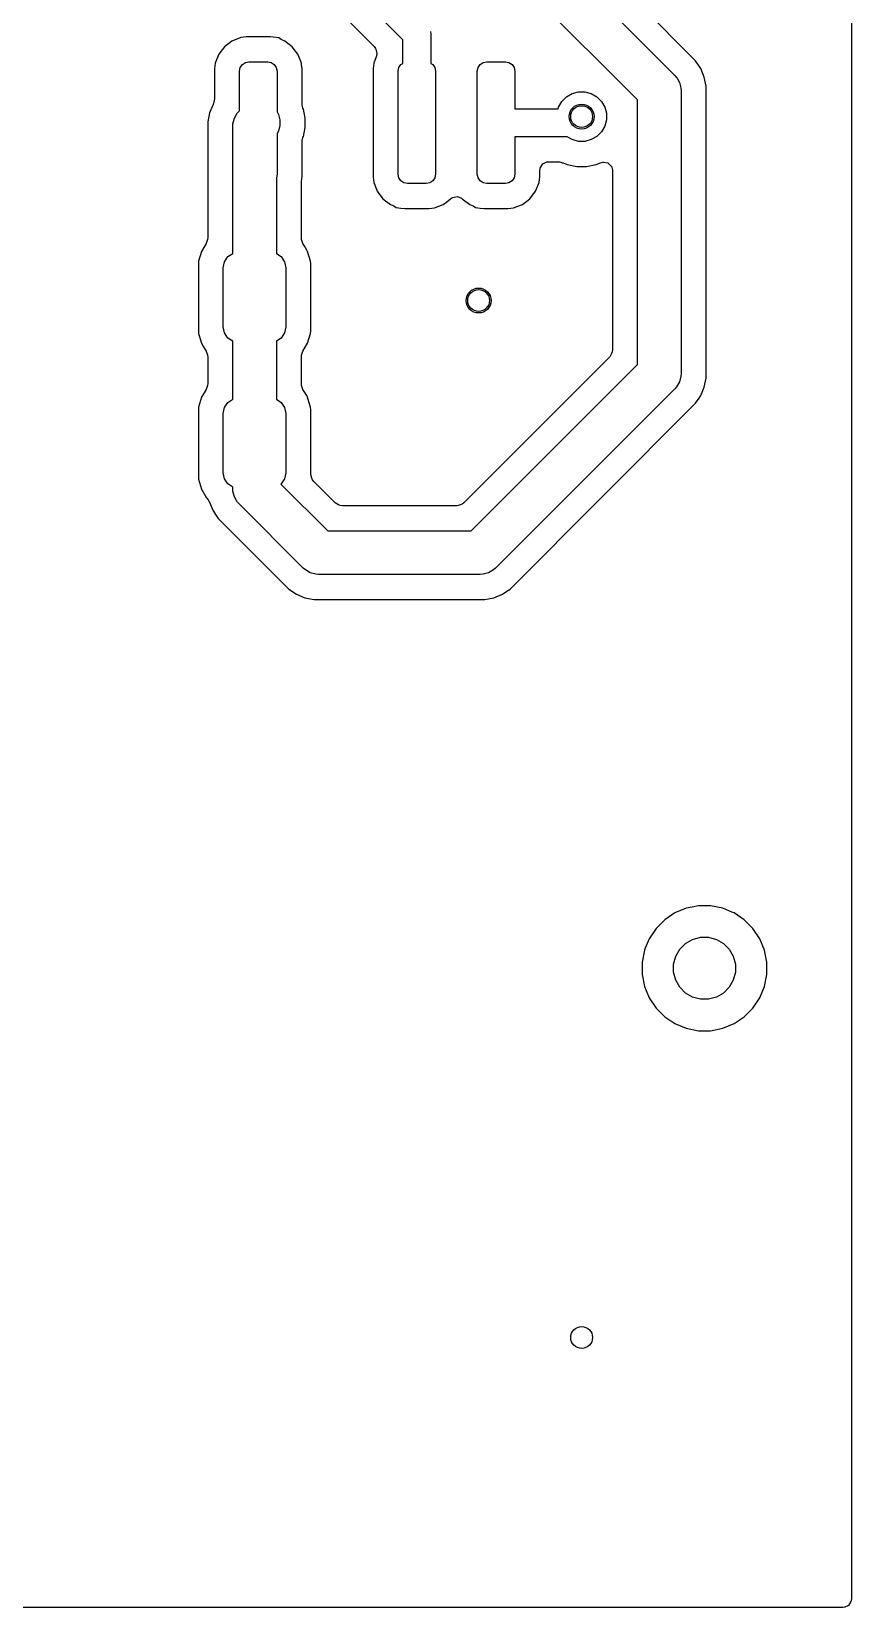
# Model space of a CAD drawing. Header units: inches. Extents: x 0.23 to 2.97, y 0.23 to 2.17.
# Drawn here: x 2.453 to 2.97, y 0.23 to 1.224 of the extents above; entities that cross this region are included whole.
import ezdxf

# ---------------------------------------------------------------- set-up
doc = ezdxf.new("R2010")
doc.units = ezdxf.units.IN
doc.header["$MEASUREMENT"] = 0
doc.layers.add('BLACK', color=250, linetype='CONTINUOUS')

msp = doc.modelspace()

# ---------------------------------------------------------------- linework, layer by layer
at = {"layer": 'BLACK', "linetype": 'CONTINUOUS'}
for p, q in [((2.9703, 2.1648), (2.9703, 0.23538)), ((2.75193, 1.30283), (2.85874, 1.19602)), ((2.83522, 1.18057), (2.73648, 1.27931)), ((2.68714, 1.21833), (2.65176, 1.25372)), ((2.64697, 1.2362), (2.66902, 1.21415)), ((2.86784, 1.20923), (2.84127, 1.23579)), ((2.70469, 1.22373), (2.70486, 1.222)), ((2.57463, 1.21407), (2.57103, 1.20932)), ((2.57937, 1.21767), (2.57463, 1.21407)), ((2.58491, 1.21985), (2.57937, 1.21767)), ((2.57937, 1.21767), (2.57937, 1.21767)), ((2.5884, 1.22027), (2.58491, 1.21985)), ((2.58491, 1.21985), (2.58491, 1.21985)), ((2.6036, 1.22027), (2.5884, 1.22027)), ((2.5884, 1.22027), (2.5884, 1.22027)), ((2.5884, 1.22027), (2.5884, 1.22027)), ((2.60904, 1.21962), (2.6036, 1.22027)), ((2.6036, 1.22027), (2.6036, 1.22027)), ((2.6036, 1.22027), (2.6036, 1.22027)), ((2.61043, 1.21853), (2.60904, 1.21962)), ((2.61263, 1.21767), (2.61043, 1.21853)), ((2.61737, 1.21407), (2.61263, 1.21767)), ((2.61263, 1.21767), (2.61263, 1.21767)), ((2.61263, 1.21767), (2.61263, 1.21767)), ((2.62097, 1.20932), (2.61737, 1.21407)), ((2.66902, 1.21415), (2.66987, 1.21302)), ((2.66987, 1.21302), (2.67017, 1.21247)), ((2.68714, 1.20359), (2.68714, 1.21833)), ((2.70486, 1.222), (2.70486, 1.20359)), ((2.56884, 1.20378), (2.56842, 1.2003)), ((2.57103, 1.20932), (2.56884, 1.20378)), ((2.56884, 1.20378), (2.56884, 1.20378)), ((2.57103, 1.20932), (2.57103, 1.20932)), ((2.58464, 1.20086), (2.58592, 1.20277)), ((2.58592, 1.20277), (2.58783, 1.20405)), ((2.58783, 1.20405), (2.59009, 1.2045)), ((2.59009, 1.2045), (2.60191, 1.2045)), ((2.60191, 1.2045), (2.60417, 1.20405)), ((2.60417, 1.20405), (2.60608, 1.20277)), ((2.60608, 1.20277), (2.60736, 1.20086)), ((2.62296, 1.2043), (2.62097, 1.20932)), ((2.62097, 1.20932), (2.62097, 1.20932)), ((2.62308, 1.20398), (2.62296, 1.2043)), ((2.62314, 1.20385), (2.62308, 1.20398)), ((2.62316, 1.20378), (2.62314, 1.20385)), ((2.62329, 1.20268), (2.62316, 1.20378)), ((2.66884, 1.20378), (2.66842, 1.2003)), ((2.67039, 1.2077), (2.66884, 1.20378)), ((2.66884, 1.20378), (2.66884, 1.20378)), ((2.67017, 1.21247), (2.67076, 1.20974)), ((2.67072, 1.20916), (2.67039, 1.2077)), ((2.67076, 1.20974), (2.67072, 1.20916)), ((2.67076, 1.20974), (2.67076, 1.20974)), ((2.68464, 1.20086), (2.68592, 1.20277)), ((2.68592, 1.20277), (2.68714, 1.20359)), ((2.70486, 1.20359), (2.70608, 1.20277)), ((2.70608, 1.20277), (2.70736, 1.20086)), ((2.73464, 1.20086), (2.73592, 1.20277)), ((2.73592, 1.20277), (2.73783, 1.20405)), ((2.73783, 1.20405), (2.74009, 1.2045)), ((2.74009, 1.2045), (2.75191, 1.2045)), ((2.75191, 1.2045), (2.75417, 1.20405)), ((2.75417, 1.20405), (2.75608, 1.20277)), ((2.75608, 1.20277), (2.75736, 1.20086)), ((2.87195, 1.20511), (2.86784, 1.20923)), ((2.87518, 1.20027), (2.87195, 1.20511)), ((2.56842, 1.2003), (2.56842, 1.18144)), ((2.58419, 1.1986), (2.58464, 1.20086)), ((2.58419, 1.17379), (2.58419, 1.1986)), ((2.60736, 1.20086), (2.60781, 1.1986)), ((2.60781, 1.1986), (2.60781, 1.17298)), ((2.62358, 1.2003), (2.62329, 1.20268)), ((2.62358, 1.17822), (2.62358, 1.2003)), ((2.62358, 1.2003), (2.62358, 1.2003)), ((2.66842, 1.2003), (2.66842, 1.13194)), ((2.68419, 1.1986), (2.68464, 1.20086)), ((2.68419, 1.13364), (2.68419, 1.1986)), ((2.70736, 1.20086), (2.70781, 1.1986)), ((2.70781, 1.1986), (2.70781, 1.13364)), ((2.73419, 1.1986), (2.73464, 1.20086)), ((2.73419, 1.13364), (2.73419, 1.1986)), ((2.75736, 1.20086), (2.75781, 1.1986)), ((2.75781, 1.1986), (2.75781, 1.17498)), ((2.85874, 1.19602), (2.85993, 1.19466)), ((2.85993, 1.19466), (2.85993, 1.19466)), ((2.85993, 1.19466), (2.86043, 1.1938)), ((2.86043, 1.1938), (2.86173, 1.19155)), ((2.87741, 1.19489), (2.87518, 1.20027)), ((2.87855, 1.18919), (2.87741, 1.19489)), ((2.79041, 1.18249), (2.79397, 1.18455)), ((2.79397, 1.18455), (2.79794, 1.18561)), ((2.79794, 1.18561), (2.80206, 1.18561)), ((2.80206, 1.18561), (2.80603, 1.18455)), ((2.80603, 1.18455), (2.80959, 1.18249)), ((2.86173, 1.19155), (2.86198, 1.19061)), ((2.86198, 1.19061), (2.86266, 1.18807)), ((2.86266, 1.18807), (2.86278, 1.18628)), ((2.86278, 1.18628), (2.86278, 1.008)), ((2.87855, 1.00509), (2.87855, 1.18919)), ((2.56741, 1.17771), (2.56519, 1.17234)), ((2.56745, 1.17777), (2.56741, 1.17771)), ((2.56783, 1.17871), (2.56745, 1.17777)), ((2.56803, 1.17938), (2.56783, 1.17871)), ((2.56822, 1.18004), (2.56803, 1.17938)), ((2.56842, 1.18144), (2.56822, 1.18004)), ((2.58267, 1.1721), (2.58385, 1.17346)), ((2.58385, 1.17346), (2.58419, 1.17379)), ((2.60781, 1.17298), (2.60873, 1.17139)), ((2.62367, 1.17726), (2.62358, 1.17822)), ((2.62386, 1.17632), (2.62367, 1.17726)), ((2.62414, 1.17538), (2.62386, 1.17632)), ((2.62441, 1.17474), (2.62414, 1.17538)), ((2.62555, 1.16903), (2.62441, 1.17474)), ((2.62441, 1.17474), (2.62441, 1.17474)), ((2.75781, 1.17498), (2.78517, 1.17498)), ((2.78517, 1.17498), (2.78545, 1.17603)), ((2.78545, 1.17603), (2.78751, 1.17959)), ((2.78751, 1.17959), (2.79041, 1.18249)), ((2.80959, 1.18249), (2.81249, 1.17959)), ((2.81249, 1.17959), (2.81455, 1.17603)), ((2.81455, 1.17603), (2.81561, 1.17206)), ((2.83522, 1.01371), (2.83522, 1.18057)), ((2.56519, 1.17234), (2.56405, 1.16663)), ((2.56405, 1.16663), (2.56405, 1.09372)), ((2.56519, 1.17234), (2.56519, 1.17234)), ((2.57982, 1.16372), (2.57994, 1.16552)), ((2.57982, 1.108), (2.57982, 1.16372)), ((2.57994, 1.16552), (2.58087, 1.16899)), ((2.58087, 1.16899), (2.58267, 1.1721)), ((2.60873, 1.17139), (2.60966, 1.16792)), ((2.60966, 1.16432), (2.60873, 1.16084)), ((2.60966, 1.16792), (2.60966, 1.16432)), ((2.62441, 1.1575), (2.62555, 1.16321)), ((2.62555, 1.16321), (2.62555, 1.16903)), ((2.81455, 1.16397), (2.81249, 1.16041)), ((2.81561, 1.16794), (2.81455, 1.16397)), ((2.81561, 1.17206), (2.81561, 1.16794)), ((2.60873, 1.16084), (2.60781, 1.15925)), ((2.60781, 1.15925), (2.60781, 1.13364)), ((2.62358, 1.15401), (2.62367, 1.15498)), ((2.62358, 1.13194), (2.62358, 1.15401)), ((2.62367, 1.15498), (2.62386, 1.15592)), ((2.62386, 1.15592), (2.62414, 1.15685)), ((2.62414, 1.15685), (2.62441, 1.1575)), ((2.79084, 1.15726), (2.75781, 1.15726)), ((2.75781, 1.15726), (2.75781, 1.13364)), ((2.79397, 1.15545), (2.79084, 1.15726)), ((2.79794, 1.15439), (2.79397, 1.15545)), ((2.80206, 1.15439), (2.79794, 1.15439)), ((2.80603, 1.15545), (2.80206, 1.15439)), ((2.80959, 1.15751), (2.80603, 1.15545)), ((2.81249, 1.16041), (2.80959, 1.15751)), ((2.60781, 1.13364), (2.60738, 1.13146)), ((2.68464, 1.13138), (2.68419, 1.13364)), ((2.70781, 1.13364), (2.70736, 1.13138)), ((2.73464, 1.13138), (2.73419, 1.13364)), ((2.75781, 1.13364), (2.75736, 1.13138)), ((2.77358, 1.13582), (2.77378, 1.13722)), ((2.77358, 1.13194), (2.77358, 1.13582)), ((2.77378, 1.13722), (2.77389, 1.13758)), ((2.77389, 1.13758), (2.77396, 1.13782)), ((2.77396, 1.13782), (2.77547, 1.14017)), ((2.77547, 1.14017), (2.77552, 1.14022)), ((2.77552, 1.14022), (2.77772, 1.14131)), ((2.77772, 1.14131), (2.77802, 1.14138)), ((2.77802, 1.14138), (2.77907, 1.14149)), ((2.77907, 1.14149), (2.78499, 1.14149)), ((2.78499, 1.14149), (2.78596, 1.1414)), ((2.78596, 1.1414), (2.7869, 1.14121)), ((2.7869, 1.14121), (2.78783, 1.14093)), ((2.78783, 1.14093), (2.78828, 1.14074)), ((2.78828, 1.14074), (2.79081, 1.1397)), ((2.79081, 1.1397), (2.7969, 1.13848)), ((2.7969, 1.13848), (2.7969, 1.13848)), ((2.7969, 1.13848), (2.8031, 1.13848)), ((2.8031, 1.13848), (2.80919, 1.1397)), ((2.8031, 1.13848), (2.8031, 1.13848)), ((2.80919, 1.1397), (2.81194, 1.14083)), ((2.81194, 1.14083), (2.8133, 1.14118)), ((2.8133, 1.14118), (2.81358, 1.14121)), ((2.81358, 1.14121), (2.81386, 1.14124)), ((2.81386, 1.14124), (2.81661, 1.14074)), ((2.81661, 1.14074), (2.81865, 1.13884)), ((2.81865, 1.13884), (2.81876, 1.13866)), ((2.81876, 1.13866), (2.81945, 1.13613)), ((2.81945, 1.13613), (2.81945, 1.02301)), ((2.60738, 1.13146), (2.60738, 1.108)), ((2.62315, 1.12819), (2.62317, 1.12848)), ((2.62315, 1.12789), (2.62315, 1.12819)), ((2.62315, 1.09372), (2.62315, 1.12789)), ((2.62317, 1.12848), (2.6232, 1.12878)), ((2.6232, 1.12878), (2.62345, 1.13091)), ((2.62345, 1.13091), (2.62346, 1.13097)), ((2.62346, 1.13097), (2.62358, 1.13194)), ((2.62346, 1.13097), (2.62346, 1.13097)), ((2.66842, 1.13194), (2.66843, 1.13187)), ((2.66843, 1.13187), (2.66843, 1.13187)), ((2.66843, 1.13187), (2.66884, 1.12846)), ((2.66884, 1.12846), (2.67075, 1.12362)), ((2.67075, 1.12362), (2.67103, 1.12292)), ((2.68592, 1.12946), (2.68464, 1.13138)), ((2.68783, 1.12818), (2.68592, 1.12946)), ((2.69009, 1.12773), (2.68783, 1.12818)), ((2.70191, 1.12773), (2.69009, 1.12773)), ((2.70417, 1.12818), (2.70191, 1.12773)), ((2.70608, 1.12946), (2.70417, 1.12818)), ((2.70736, 1.13138), (2.70608, 1.12946)), ((2.73592, 1.12946), (2.73464, 1.13138)), ((2.73783, 1.12818), (2.73592, 1.12946)), ((2.74009, 1.12773), (2.73783, 1.12818)), ((2.75191, 1.12773), (2.74009, 1.12773)), ((2.75417, 1.12818), (2.75191, 1.12773)), ((2.75608, 1.12946), (2.75417, 1.12818)), ((2.75736, 1.13138), (2.75608, 1.12946)), ((2.77097, 1.12292), (2.77316, 1.12846)), ((2.77316, 1.12846), (2.77358, 1.13194)), ((2.67103, 1.12292), (2.67103, 1.12292)), ((2.67103, 1.12292), (2.67463, 1.11817)), ((2.67463, 1.11817), (2.67937, 1.11457)), ((2.67937, 1.11457), (2.67937, 1.11457)), ((2.67937, 1.11457), (2.67937, 1.11457)), ((2.67937, 1.11457), (2.67937, 1.11457)), ((2.67937, 1.11457), (2.68157, 1.1137)), ((2.68157, 1.1137), (2.68296, 1.11262)), ((2.70709, 1.11238), (2.71263, 1.11457)), ((2.71263, 1.11457), (2.71495, 1.11633)), ((2.71495, 1.11633), (2.71733, 1.11814)), ((2.71733, 1.11814), (2.71795, 1.11854)), ((2.71795, 1.11854), (2.71867, 1.11893)), ((2.71867, 1.11893), (2.7214, 1.11952)), ((2.7214, 1.11952), (2.72142, 1.11952)), ((2.72142, 1.11952), (2.72147, 1.11952)), ((2.72147, 1.11952), (2.7238, 1.11874)), ((2.7238, 1.11874), (2.72414, 1.11852)), ((2.72414, 1.11852), (2.72448, 1.11826)), ((2.72448, 1.11826), (2.72449, 1.11827)), ((2.72449, 1.11827), (2.72463, 1.11817)), ((2.72463, 1.11817), (2.72937, 1.11457)), ((2.72937, 1.11457), (2.72937, 1.11457)), ((2.72937, 1.11457), (2.72937, 1.11457)), ((2.72937, 1.11457), (2.72937, 1.11457)), ((2.72937, 1.11457), (2.73157, 1.1137)), ((2.73157, 1.1137), (2.73296, 1.11262)), ((2.75709, 1.11238), (2.76263, 1.11457)), ((2.76263, 1.11457), (2.76737, 1.11817)), ((2.76737, 1.11817), (2.77097, 1.12292)), ((2.57982, 1.08368), (2.57982, 1.108)), ((2.60738, 1.108), (2.60738, 1.08368)), ((2.68296, 1.11262), (2.68602, 1.11225)), ((2.68602, 1.11225), (2.68602, 1.11225)), ((2.68602, 1.11225), (2.6884, 1.11196)), ((2.6884, 1.11196), (2.6884, 1.11196)), ((2.6884, 1.11196), (2.7036, 1.11196)), ((2.7036, 1.11196), (2.70709, 1.11238)), ((2.7036, 1.11196), (2.7036, 1.11196)), ((2.73296, 1.11262), (2.73602, 1.11225)), ((2.73602, 1.11225), (2.73602, 1.11225)), ((2.73602, 1.11225), (2.7384, 1.11196)), ((2.7384, 1.11196), (2.7384, 1.11196)), ((2.7384, 1.11196), (2.7536, 1.11196)), ((2.7536, 1.11196), (2.75709, 1.11238)), ((2.7536, 1.11196), (2.7536, 1.11196)), ((2.56405, 1.09372), (2.56388, 1.09241)), ((2.62332, 1.09241), (2.62315, 1.09372)), ((2.56007, 1.08495), (2.55826, 1.07874)), ((2.56302, 1.08995), (2.56007, 1.08495)), ((2.56354, 1.09117), (2.56302, 1.08995)), ((2.56388, 1.09241), (2.56354, 1.09117)), ((2.5768, 1.08166), (2.57982, 1.08368)), ((2.60738, 1.08368), (2.6104, 1.08166)), ((2.62366, 1.09117), (2.62332, 1.09241)), ((2.62418, 1.08995), (2.62366, 1.09117)), ((2.62496, 1.08862), (2.62418, 1.08995)), ((2.62666, 1.08575), (2.62496, 1.08862)), ((2.62713, 1.08495), (2.62666, 1.08575)), ((2.62666, 1.08575), (2.62666, 1.08575)), ((2.62894, 1.07874), (2.62713, 1.08495)), ((2.62713, 1.08495), (2.62713, 1.08495)), ((2.55824, 1.07854), (2.55815, 1.07729)), ((2.55815, 1.07729), (2.55815, 1.03471)), ((2.55825, 1.07866), (2.55824, 1.07854)), ((2.55826, 1.07874), (2.55825, 1.07866)), ((2.57391, 1.0747), (2.57466, 1.07847)), ((2.57391, 1.0373), (2.57391, 1.0747)), ((2.57466, 1.07847), (2.5768, 1.08166)), ((2.6104, 1.08166), (2.61253, 1.07847)), ((2.61253, 1.07847), (2.61328, 1.0747)), ((2.61328, 1.0747), (2.61328, 1.0373)), ((2.62905, 1.07729), (2.62894, 1.07874)), ((2.62905, 1.03471), (2.62905, 1.07729)), ((2.55815, 1.03471), (2.55824, 1.03346)), ((2.57466, 1.03353), (2.57391, 1.0373)), ((2.61328, 1.0373), (2.61253, 1.03353)), ((2.62894, 1.03326), (2.62905, 1.03471)), ((2.55824, 1.03346), (2.55825, 1.03334)), ((2.55825, 1.03334), (2.55826, 1.03326)), ((2.55826, 1.03326), (2.55844, 1.03264)), ((2.55844, 1.03264), (2.56007, 1.02705)), ((2.56007, 1.02705), (2.56135, 1.02487)), ((2.56135, 1.02487), (2.56302, 1.02205)), ((2.5768, 1.03034), (2.57466, 1.03353)), ((2.57982, 1.02832), (2.5768, 1.03034)), ((2.57982, 1.009), (2.57982, 1.02832)), ((2.6104, 1.03034), (2.60738, 1.02832)), ((2.60738, 1.02832), (2.60738, 1.009)), ((2.61253, 1.03353), (2.6104, 1.03034)), ((2.62418, 1.02205), (2.62713, 1.02705)), ((2.62713, 1.02705), (2.62894, 1.03326)), ((2.56302, 1.02205), (2.56354, 1.02083)), ((2.56354, 1.02083), (2.56386, 1.01966)), ((2.56386, 1.01966), (2.56388, 1.01959)), ((2.56388, 1.01959), (2.56405, 1.01828)), ((2.56405, 1.01828), (2.56405, 1.00172)), ((2.62315, 1.01828), (2.62332, 1.01959)), ((2.62315, 1.00172), (2.62315, 1.01828)), ((2.62332, 1.01959), (2.62366, 1.02083)), ((2.62366, 1.02083), (2.62418, 1.02205)), ((2.8177, 1.01849), (2.72572, 0.9265)), ((2.81896, 1.0206), (2.8177, 1.01849)), ((2.81925, 1.02161), (2.81896, 1.0206)), ((2.81945, 1.02301), (2.81925, 1.02161)), ((2.57982, 0.99168), (2.57982, 1.009)), ((2.60738, 1.009), (2.60738, 0.99168)), ((2.73029, 0.90878), (2.83522, 1.01371)), ((2.86266, 1.0062), (2.86173, 1.00273)), ((2.86278, 1.008), (2.86266, 1.0062)), ((2.87741, 0.99938), (2.87855, 1.00509)), ((2.56302, 0.99795), (2.56007, 0.99295)), ((2.56354, 0.99917), (2.56302, 0.99795)), ((2.56388, 1.00041), (2.56354, 0.99917)), ((2.56405, 1.00172), (2.56388, 1.00041)), ((2.62332, 1.00041), (2.62315, 1.00172)), ((2.62366, 0.99917), (2.62332, 1.00041)), ((2.62418, 0.99795), (2.62366, 0.99917)), ((2.62571, 0.99535), (2.62418, 0.99795)), ((2.62651, 0.994), (2.62571, 0.99535)), ((2.62713, 0.99295), (2.62651, 0.994)), ((2.85874, 0.99826), (2.74574, 0.88526)), ((2.85993, 0.99961), (2.85874, 0.99826)), ((2.86173, 1.00273), (2.85993, 0.99961)), ((2.87418, 0.9925), (2.87518, 0.994)), ((2.87518, 0.994), (2.87741, 0.99938)), ((2.55824, 0.98654), (2.55815, 0.98529)), ((2.55815, 0.98529), (2.55815, 0.94271)), ((2.55825, 0.98666), (2.55824, 0.98654)), ((2.55826, 0.98674), (2.55825, 0.98666)), ((2.56007, 0.99295), (2.55826, 0.98674)), ((2.57391, 0.9827), (2.57466, 0.98647)), ((2.57466, 0.98647), (2.5768, 0.98966)), ((2.5768, 0.98966), (2.57982, 0.99168)), ((2.60738, 0.99168), (2.6104, 0.98966)), ((2.6104, 0.98966), (2.61253, 0.98647)), ((2.61253, 0.98647), (2.61328, 0.9827)), ((2.62797, 0.99007), (2.62713, 0.99295)), ((2.62813, 0.98952), (2.62797, 0.99007)), ((2.62894, 0.98674), (2.62813, 0.98952)), ((2.62895, 0.98666), (2.62894, 0.98674)), ((2.62895, 0.98654), (2.62895, 0.98666)), ((2.62905, 0.98529), (2.62895, 0.98654)), ((2.62905, 0.94426), (2.62905, 0.98529)), ((2.75484, 0.87205), (2.87195, 0.98916)), ((2.87195, 0.98916), (2.87418, 0.9925)), ((2.57391, 0.9453), (2.57391, 0.9827)), ((2.61328, 0.9827), (2.61328, 0.9453)), ((2.57466, 0.94153), (2.57391, 0.9453)), ((2.61328, 0.9453), (2.61253, 0.94153)), ((2.62966, 0.94189), (2.62905, 0.94426)), ((2.55815, 0.94271), (2.55824, 0.94146)), ((2.55824, 0.94146), (2.55825, 0.94134)), ((2.55825, 0.94134), (2.55826, 0.94126)), ((2.55826, 0.94126), (2.56007, 0.93505)), ((2.56007, 0.93505), (2.56336, 0.92948)), ((2.5768, 0.93834), (2.57466, 0.94153)), ((2.57982, 0.93632), (2.5768, 0.93834)), ((2.57982, 0.93546), (2.57982, 0.93632)), ((2.57994, 0.93366), (2.57982, 0.93546)), ((2.6104, 0.93834), (2.61028, 0.93826)), ((2.61028, 0.93826), (2.63976, 0.90878)), ((2.61253, 0.94153), (2.6104, 0.93834)), ((2.63016, 0.94096), (2.62966, 0.94189)), ((2.63101, 0.93983), (2.63016, 0.94096)), ((2.64454, 0.9263), (2.63101, 0.93983)), ((2.56336, 0.92948), (2.56336, 0.92948)), ((2.56336, 0.92948), (2.56336, 0.92948)), ((2.56336, 0.92948), (2.56336, 0.92948)), ((2.56336, 0.92948), (2.56352, 0.92931)), ((2.56352, 0.92931), (2.56427, 0.92836)), ((2.56427, 0.92836), (2.56501, 0.92712)), ((2.56501, 0.92712), (2.56534, 0.92646)), ((2.56534, 0.92646), (2.56623, 0.92433)), ((2.58087, 0.93018), (2.57994, 0.93366)), ((2.58267, 0.92707), (2.58087, 0.93018)), ((2.58385, 0.92571), (2.58267, 0.92707)), ((2.62431, 0.88526), (2.58385, 0.92571)), ((2.64665, 0.92504), (2.64454, 0.9263)), ((2.64766, 0.92475), (2.64665, 0.92504)), ((2.64906, 0.92455), (2.64766, 0.92475)), ((2.72129, 0.92455), (2.64906, 0.92455)), ((2.72366, 0.92515), (2.72129, 0.92455)), ((2.72459, 0.92566), (2.72366, 0.92515)), ((2.72572, 0.9265), (2.72459, 0.92566)), ((2.56623, 0.92433), (2.56741, 0.92146)), ((2.56741, 0.92146), (2.56741, 0.92146)), ((2.56741, 0.92146), (2.56741, 0.92146)), ((2.56741, 0.92146), (2.56741, 0.92146)), ((2.56741, 0.92146), (2.56832, 0.9201)), ((2.56832, 0.9201), (2.56832, 0.9201)), ((2.56832, 0.9201), (2.56901, 0.91907)), ((2.56901, 0.91907), (2.56901, 0.91907)), ((2.56901, 0.91907), (2.57065, 0.91662)), ((2.57065, 0.91662), (2.57065, 0.91662)), ((2.57065, 0.91662), (2.61522, 0.87205)), ((2.63976, 0.90878), (2.73029, 0.90878)), ((2.62567, 0.88407), (2.62431, 0.88526)), ((2.74574, 0.88526), (2.74439, 0.88407)), ((2.62878, 0.88227), (2.62567, 0.88407)), ((2.63226, 0.88134), (2.62878, 0.88227)), ((2.63406, 0.88122), (2.63226, 0.88134)), ((2.736, 0.88122), (2.63406, 0.88122)), ((2.7378, 0.88134), (2.736, 0.88122)), ((2.74127, 0.88227), (2.7378, 0.88134)), ((2.74439, 0.88407), (2.74127, 0.88227)), ((2.61522, 0.87205), (2.61522, 0.87205)), ((2.61522, 0.87205), (2.61522, 0.87205)), ((2.61522, 0.87205), (2.61757, 0.87048)), ((2.61757, 0.87048), (2.61757, 0.87048)), ((2.61757, 0.87048), (2.61757, 0.87048)), ((2.61757, 0.87048), (2.61779, 0.87033)), ((2.61779, 0.87033), (2.61779, 0.87033)), ((2.61779, 0.87033), (2.62006, 0.86882)), ((2.62006, 0.86882), (2.62544, 0.86659)), ((2.62544, 0.86659), (2.63114, 0.86545)), ((2.63114, 0.86545), (2.63114, 0.86545)), ((2.63114, 0.86545), (2.63115, 0.86545)), ((2.63115, 0.86545), (2.73891, 0.86545)), ((2.73891, 0.86545), (2.74462, 0.86659)), ((2.73891, 0.86545), (2.73891, 0.86545)), ((2.73891, 0.86545), (2.73891, 0.86545)), ((2.74462, 0.86659), (2.75, 0.86882)), ((2.75, 0.86882), (2.75226, 0.87033)), ((2.75226, 0.87033), (2.75484, 0.87205)), ((2.85889, 0.66777), (2.85243, 0.66345)), ((2.86605, 0.67073), (2.85889, 0.66777)), ((2.8698, 0.67148), (2.86605, 0.67073)), ((2.86605, 0.67073), (2.86605, 0.67073)), ((2.87366, 0.67225), (2.8698, 0.67148)), ((2.88142, 0.67225), (2.87366, 0.67225)), ((2.87366, 0.67225), (2.87366, 0.67225)), ((2.88903, 0.67073), (2.88142, 0.67225)), ((2.88142, 0.67225), (2.88142, 0.67225)), ((2.89486, 0.66832), (2.88903, 0.67073)), ((2.88903, 0.67073), (2.88903, 0.67073)), ((2.8962, 0.66777), (2.89486, 0.66832)), ((2.90265, 0.66345), (2.8962, 0.66777)), ((2.84695, 0.65797), (2.84264, 0.65152)), ((2.85243, 0.66345), (2.84695, 0.65797)), ((2.84695, 0.65797), (2.84695, 0.65797)), ((2.85243, 0.66345), (2.85243, 0.66345)), ((2.90814, 0.65797), (2.90265, 0.66345)), ((2.91245, 0.65152), (2.90814, 0.65797)), ((2.84264, 0.65152), (2.84015, 0.64551)), ((2.86193, 0.64484), (2.86556, 0.64848)), ((2.86556, 0.64848), (2.87001, 0.65104)), ((2.87001, 0.65104), (2.87497, 0.65237)), ((2.87497, 0.65237), (2.88011, 0.65237)), ((2.88011, 0.65237), (2.88508, 0.65104)), ((2.88508, 0.65104), (2.88953, 0.64848)), ((2.88953, 0.64848), (2.89316, 0.64484)), ((2.91542, 0.64435), (2.91245, 0.65152)), ((2.83967, 0.64435), (2.83815, 0.63674)), ((2.83815, 0.63674), (2.83815, 0.62898)), ((2.84015, 0.64551), (2.83967, 0.64435)), ((2.83967, 0.64435), (2.83967, 0.64435)), ((2.85803, 0.63543), (2.85936, 0.64039)), ((2.85936, 0.64039), (2.86193, 0.64484)), ((2.89316, 0.64484), (2.89573, 0.64039)), ((2.89573, 0.64039), (2.89706, 0.63543)), ((2.91693, 0.63674), (2.91542, 0.64435)), ((2.91693, 0.62898), (2.91693, 0.63674)), ((2.83815, 0.62898), (2.83967, 0.62137)), ((2.85803, 0.63029), (2.85803, 0.63543)), ((2.85936, 0.62533), (2.85803, 0.63029)), ((2.89706, 0.63029), (2.89573, 0.62533)), ((2.89706, 0.63543), (2.89706, 0.63029)), ((2.91542, 0.62137), (2.91693, 0.62898)), ((2.83967, 0.62137), (2.83967, 0.62137)), ((2.83967, 0.62137), (2.84074, 0.61879)), ((2.84074, 0.61879), (2.84264, 0.6142)), ((2.86193, 0.62087), (2.85936, 0.62533)), ((2.86556, 0.61724), (2.86193, 0.62087)), ((2.87001, 0.61467), (2.86556, 0.61724)), ((2.88953, 0.61724), (2.88508, 0.61467)), ((2.89316, 0.62087), (2.88953, 0.61724)), ((2.89573, 0.62533), (2.89316, 0.62087)), ((2.91245, 0.6142), (2.91542, 0.62137)), ((2.84264, 0.6142), (2.84695, 0.60775)), ((2.84695, 0.60775), (2.85243, 0.60226)), ((2.87497, 0.61334), (2.87001, 0.61467)), ((2.88011, 0.61334), (2.87497, 0.61334)), ((2.88508, 0.61467), (2.88011, 0.61334)), ((2.90265, 0.60226), (2.90814, 0.60775)), ((2.90814, 0.60775), (2.91245, 0.6142)), ((2.85243, 0.60226), (2.85889, 0.59795)), ((2.85889, 0.59795), (2.86605, 0.59498)), ((2.88903, 0.59498), (2.8962, 0.59795)), ((2.8962, 0.59795), (2.90265, 0.60226)), ((2.86605, 0.59498), (2.87366, 0.59347)), ((2.87366, 0.59347), (2.88142, 0.59347)), ((2.88142, 0.59347), (2.88903, 0.59498)), ((2.9648, 0.2297), (0.23538, 0.2297)), ((2.96586, 0.22982), (2.9648, 0.2297)), ((2.96616, 0.22988), (2.96586, 0.22982)), ((2.96835, 0.23098), (2.96616, 0.22988)), ((2.96841, 0.23103), (2.96835, 0.23098)), ((2.96992, 0.23338), (2.96841, 0.23103)), ((2.96841, 0.23103), (2.96841, 0.23103)), ((2.97009, 0.23398), (2.96992, 0.23338)), ((2.9703, 0.23538), (2.97009, 0.23398))]:
    msp.add_line(p, q, dxfattribs=at)
at = {"layer": 'BLACK'}
for centre, radius in [((2.8, 1.17), 0.00787), ((2.735, 1.054), 0.00787), ((2.8, 0.4), 0.00689)]:
    msp.add_circle(centre, radius, dxfattribs=at)
at = {"layer": 'WHITE'}
for centre in [(2.8, 1.17), (2.735, 1.054), (2.8, 0.4)]:
    msp.add_circle(centre, 0.00689, dxfattribs=at)

doc.saveas('drawing.dxf')
